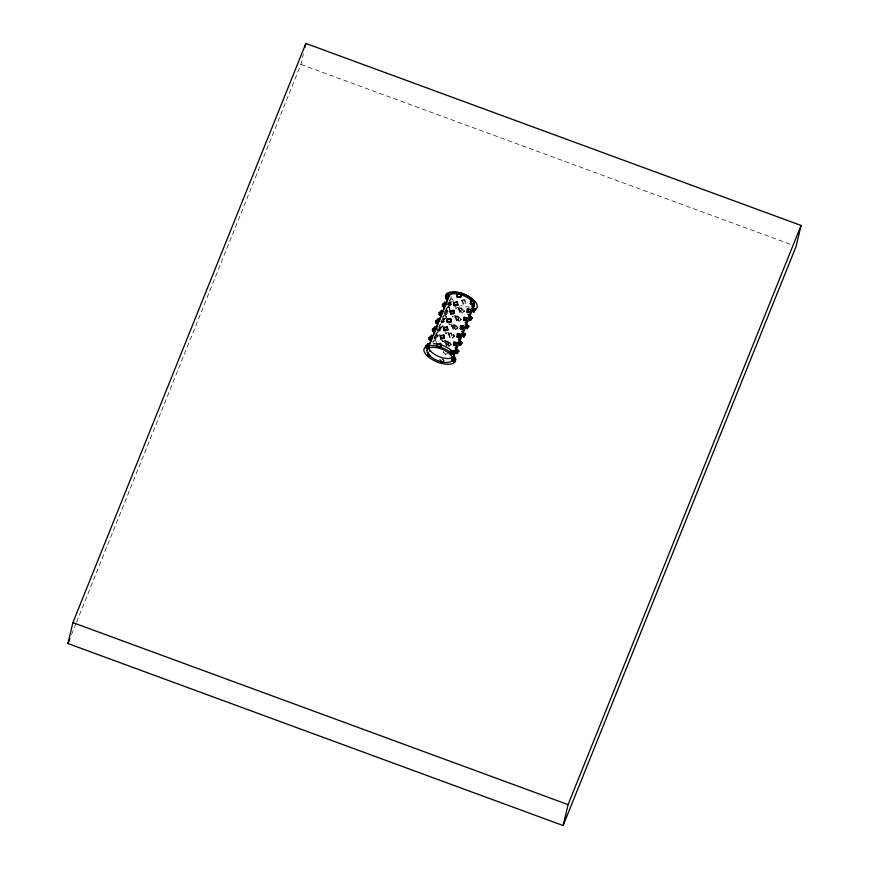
<?xml version="1.0" encoding="UTF-8"?>
<svg xmlns="http://www.w3.org/2000/svg" width="869" height="869" viewBox="0 0 869 869"><rect width="100%" height="100%" fill="white"/><g stroke="black" fill="none" stroke-linecap="round" stroke-linejoin="round"><path stroke-width="0.65" stroke-dasharray="4.34 3.26" d="M445.591 354.335L443.19 351.695L445.525 354.671L445.667 354.009M451.261 344.081L448.86 346.373L451.261 344.081L449.653 342.321M457.93 327.504L455.53 329.796L457.93 327.504L456.323 325.734M454.596 335.792L452.195 338.084L454.596 335.792L452.988 334.033M458.865 321.508L461.265 319.216L458.865 321.508L456.453 318.858M462.199 313.209L464.6 310.917L462.199 313.209L459.788 310.57M76.548 622.128L300.913 64.382L303.39 53.921M437.77 331.643L438.28 329.818L437.552 329.579M71.486 634.728L76.048 623.388M450.663 298.089L451.489 297.068L450.761 296.84M437.487 330.785L438.28 329.818M444.32 313.883L445.134 312.927M434.25 338.888L435.076 337.932L434.359 337.693M448.165 302.836L448.784 306.17L450.218 304.845L449.599 301.521M448.784 306.17L450.859 304.9L450.24 301.576M446.09 314.513L447.524 313.198L446.905 309.864L445.471 311.178L446.09 314.513L445.449 314.459L444.83 311.124L446.264 309.809L446.883 313.144L445.449 314.459M441.702 320.531L442.115 322.747L442.755 322.801L442.136 319.477L443.57 318.152L444.189 321.487L442.908 321.378L441.474 322.692L440.855 319.357M442.115 322.747L443.548 321.432L442.929 318.097M442.755 322.801L444.189 321.487M437.52 327.656L438.139 330.98L439.573 329.666L440.855 329.775L440.235 326.44M438.139 330.98L439.421 331.1L440.855 329.775M434.826 335.999L436.26 334.684L436.879 338.008L435.445 339.334L435.032 337.107M435.467 336.053L436.901 334.739L437.52 338.063L435.445 339.334M452.26 337.759L454.52 336.118L452.119 333.479M448.925 346.047L451.185 344.417L448.784 341.767M445.525 354.671L447.785 353.031M445.612 317.848L443.983 318.999L444.689 319.825L443.32 317.489M452.26 301.315L450.609 302.434L451.304 303.292L449.957 301M442.191 326.32L440.55 327.45L441.235 328.308L439.551 325.582M440.898 327.874L443.353 326.19L442.017 323.887L442.364 324.311M436.292 333.674L437.976 336.401L437.292 335.543L438.932 334.424M437.639 335.977L440.105 334.283M465.002 303.716L465.762 303.324M449.805 324.387L449.045 324.767L452.097 323.898M441.626 339.725L442.278 341.615L443.027 341.235M446.427 333.023L445.667 333.392L448.665 332.371M458.365 320.205L459.104 319.846M448.295 345.221L449.045 344.863M459.484 306.985L455.725 308.386L459.104 307.17M456.149 315.349L452.336 316.598L455.389 315.729M445.699 340.55L442.658 341.419L441.669 338.595M442.278 341.615L445.33 340.735M450.859 304.9L449.577 304.791L448.958 301.467M446.905 309.864L445.623 309.755L446.242 313.079L447.524 313.198M436.901 334.739L435.619 334.619L436.238 337.954L437.52 338.063M447.611 304.574L448.339 304.802M440.713 321.715L441.441 321.954M300.913 64.382L791.018 244.526M462.123 308.604L464.524 311.254L462.265 312.883L459.864 310.233M458.789 316.892L461.189 319.542L458.93 321.172L456.529 318.532M455.454 325.18L457.854 327.83L455.595 329.47L453.194 326.82M455.378 325.517L457.789 328.156M453.27 326.494L455.671 329.134M452.847 334.684L454.454 336.455M448.708 342.093L451.12 344.743M446.601 343.07L449.001 345.721M446.449 343.733L448.056 345.493M442.918 359.234L444.515 360.993M442.039 358.68L443.646 360.439M445.754 315.762L446.775 317.685L444.341 319.412L442.614 316.664M452.423 299.305L451.739 298.447L453.422 301.174L450.957 302.868L449.621 300.565M449.164 307.398L448.48 306.54L449.816 308.843L447.35 310.537L448.046 311.395L446.699 309.092M445.058 314.936L446.427 317.272M435.347 340.366L436.716 342.701M448.817 306.974L450.164 309.277L447.698 310.961L446.014 308.234M435.956 333.251L437.292 335.543M455.03 305.41L456.106 308.191M444.961 330.416L446.047 333.207M457.485 316.468L458.734 320.031M447.426 341.474L448.676 345.036M448.447 321.758L449.425 324.572M448.806 302.89L449.425 306.225M447.524 302.781L447.937 304.997M444.189 311.069L444.809 314.404M442.288 318.043L442.908 321.378M439.595 326.386L440.214 329.72L438.78 331.035L438.367 328.819M438.954 326.331L439.573 329.666M438.802 327.765L439.421 331.1M435.673 337.161L436.086 339.388M434.185 335.945L434.804 339.279M451.923 304.813A16.848 7.528 21.9 0 1 448.936 302.434M469.814 306.953A13.252 5.92 21.9 0 1 460.635 305.432"/><path stroke-width="1.3" d="M425.788 347.643L425.821 345.819L428.232 343.581L429.373 344.352L429.329 346.188L426.929 348.415L425.788 347.643L428.189 345.417L428.232 343.581M426.375 347.111L426.353 348.024L428.765 345.797L428.797 343.972L427.2 345.46M426.929 348.415L426.94 347.502M429.123 339.355L429.156 337.53L431.567 335.293L432.708 336.064L432.664 337.889L430.264 340.127L429.123 339.355L431.524 337.129L431.567 335.293M430.264 340.127L430.274 339.214M432.132 335.684L432.099 337.509L429.688 339.736L429.156 337.53M432.458 331.067L432.49 329.232L434.902 327.005L436.042 327.776L435.999 329.601L433.598 331.828L432.458 331.067L434.858 328.83L434.902 327.005M433.598 331.828L433.609 330.915M435.467 327.385L435.434 329.221L433.023 331.447L432.49 329.232M435.793 322.768L435.825 320.943L438.237 318.717L439.377 319.488L439.334 321.313L436.933 323.54L435.793 322.768L438.193 320.542L438.237 318.717M436.933 323.54L436.944 322.627M439.127 314.48L439.16 312.655L441.571 310.429L442.712 311.189L442.669 313.025L440.268 315.251L439.127 314.48L441.528 312.253L441.571 310.429M439.714 313.948L439.692 314.871L442.104 312.634L442.136 310.809L439.736 313.036M440.268 315.251L440.279 314.339M442.462 306.192L442.495 304.367L444.906 302.13L446.047 302.901L446.003 304.726L443.603 306.963L442.462 306.192L444.863 303.965L444.906 302.13M443.603 306.963L443.635 305.138M445.471 302.521L445.439 304.346L443.027 306.572M445.797 297.904L445.83 296.068L448.241 293.841L449.382 294.613L449.338 296.438L446.938 298.675L445.797 297.904L448.198 295.666L448.241 293.841M446.384 297.372L446.362 298.284L448.773 296.057L448.806 294.233M446.938 298.675L446.959 297.752M450.272 353.531L450.555 350.555L451.837 350.674L451.554 353.64L450.272 353.531L453.412 353.879L453.705 350.902L450.555 350.555M450.913 353.585L451.196 350.609M456.106 345.525L453.607 345.232L453.89 342.267L455.171 342.375L454.889 345.351L456.746 345.58L457.04 342.614L453.89 342.267M452.771 353.813L453.064 350.848M454.248 345.286L454.53 342.321M456.942 336.944L457.224 333.978L458.506 334.087L458.224 337.053L456.942 336.944L460.081 337.291L460.374 334.326L457.224 333.978M457.583 336.998L457.865 334.033M459.44 337.237L459.734 334.272M463.416 329.003L460.277 328.656L460.559 325.69L463.709 326.038L463.416 329.003L462.134 328.895M460.918 328.71L461.2 325.745M461.841 325.799L461.558 328.764L460.277 328.656M462.775 328.949L463.068 325.984L460.559 325.69M463.611 320.368L463.894 317.391L465.176 317.511L464.893 320.476L463.611 320.368L466.751 320.715L467.044 317.75L463.894 317.391M464.252 320.422L464.535 317.457M466.208 319.673L466.403 317.685M469.445 312.362L466.946 312.069L467.229 309.103L468.51 309.223L468.228 312.188L470.086 312.427L470.379 309.451L467.229 309.103M467.587 312.134L467.87 309.158M470.281 303.781L470.563 300.815L471.845 300.924L471.563 303.889L470.281 303.781L473.42 304.128L473.714 301.163L470.563 300.815M470.922 303.835L471.204 300.87M436.814 344.537L436.966 343.885L440.605 343.44L440.996 346.742L437.357 347.187L436.814 344.537L439.247 344.243M437.357 347.187L437.498 346.535L441.148 346.09M440.301 335.597L440.692 338.899L444.331 338.454L443.94 335.152L440.301 335.597L440.757 338.573L444.407 338.128L443.874 335.477L440.225 335.923M440.692 338.899L440.833 338.247L444.483 337.802M443.483 327.961L443.635 327.298L447.274 326.853L447.665 330.166L444.026 330.611L443.483 327.961L445.916 327.667M440.605 343.44L440.996 346.742M444.026 330.611L443.635 327.298M446.97 319.01L447.361 322.323L451 321.878L451.152 321.215L450.609 318.565L446.97 319.01L447.361 322.323M443.94 335.152L444.331 338.454M450.153 311.374L450.305 310.722L453.944 310.276L454.346 313.59L450.696 314.035L450.153 311.374L453.803 310.928L453.944 310.276M447.274 326.853L447.665 330.166M450.696 314.035L450.305 310.722M453.64 302.434L454.031 305.736L457.681 305.291L457.822 304.639L457.29 301.988L453.64 302.434L454.031 305.736M450.609 318.565L451 321.878M456.822 294.797L456.975 294.135L460.624 293.689L461.015 297.002L457.366 297.448L456.898 294.472L460.548 294.026M440.583 361.189L442.191 362.96L439.92 359.647M457.366 297.448L456.975 294.135M457.137 302.64L457.29 301.988M460.472 294.352L460.624 293.689M67.945 643.538L72.887 622.606L305.866 43.45L801.055 225.462L796.113 246.394L563.134 825.55L67.945 643.538L69.965 638.498M304.932 47.371L305.866 43.45M563.134 825.55L568.087 804.618L801.055 225.462M455.78 349.305L456.421 346.992L454.813 351.239L455.465 350.457M458.419 341.919L459.712 338.823L458.984 338.595L458.332 339.377L459.06 339.616M461.689 333.794L462.981 330.698M465.197 325.082L466.479 321.975M468.478 316.913L469.771 313.818M471.748 308.788L473.04 305.692L472.312 305.453L471.661 306.236L472.388 306.475M426.951 350.544L428.45 346.807M429.449 344.309L431.958 338.084M432.968 335.586L437.976 323.127M438.975 320.628L441.485 314.404M442.484 311.906L444.993 305.671M446.003 303.183L448.002 298.197M429.873 344.081L431.893 339.051M433.414 335.282L435.434 330.253M436.444 327.732L438.465 322.703M439.475 320.194L442.006 313.905M443.016 311.395L445.547 305.106M446.557 302.597L448.078 298.817M452.608 359.266L474.17 305.671M472.747 311.243L474.431 308.788L473.29 308.017L471.606 310.472L473.909 312.101L475.593 309.646L473.855 308.397M472.769 311.341L474.452 308.875L473.29 308.017M473.333 311.721L475.017 309.266M468.836 319.151L470.52 316.685M469.434 319.629L471.096 317.076M465.502 326.233L466.62 324.593L468.923 326.223L467.24 328.688L464.937 327.048L466.077 327.819M471.682 317.554L469.999 320.009L468.272 318.76L470.574 320.4L472.258 317.935L469.955 316.305L472.258 317.935M466.099 327.917L467.761 325.364M465.588 334.522L463.286 332.881L461.602 335.347L463.905 336.976L465.588 334.522L464.426 333.653M466.664 328.297L468.348 325.842M462.764 336.205L464.448 333.75M460.516 341.56L462.254 342.81L460.57 345.265L458.267 343.635L459.951 341.18L461.091 341.941L459.408 344.406M463.329 336.596L465.013 334.13L463.286 332.881M459.429 344.493L461.113 342.038L459.951 341.18M455.497 352.314L457.235 353.553L458.919 351.098L456.616 349.468L454.932 351.923L456.659 353.172L458.343 350.718M459.994 344.884L461.678 342.429M457.778 350.326L456.095 352.792L457.235 353.553M451.598 360.211L453.281 357.756L455.584 359.386L453.9 361.852L451.598 360.211L452.76 361.08L454.422 358.528M453.325 361.461L455.008 359.006M458.104 343.081L458.756 342.288M444.678 303.259L443.071 304.747L442.495 304.367M437.205 320.585L438.802 319.097L438.769 320.933L436.357 323.159L435.825 320.943M429.492 355.247L428.775 355.91L428.363 353.694M428.156 352.575L427.515 352.521L428.135 355.856L430.133 355.302M443.386 361.808L442.256 362.634L440.659 360.863M442.191 362.96L443.69 361.862M444.244 315.512L442.973 317.076M434.185 340.529L432.903 342.082M450.913 299.012L449.621 300.565M447.654 307.105L446.362 308.669M440.855 324.018L439.551 325.582M437.596 332.121L436.292 333.674M461.711 300.674L464.491 299.772L465.339 302.14M451.261 325.886L454.422 324.778L455.269 327.146M458.376 308.94L461.167 308.028L462.015 310.407M448.317 333.946L451.109 333.044L451.945 335.412M455.063 317.196L457.854 316.283L458.691 318.662M444.993 342.201L447.796 341.3L448.632 343.668M457.507 296.796L461.157 296.351M457.431 297.122L461.081 296.677M454.172 305.084L457.822 304.639M457.746 304.965L454.096 305.41L453.564 302.76L457.213 302.314L457.681 305.291M450.837 313.372L454.487 312.927M447.502 321.66L451.152 321.215M444.168 329.948L447.817 329.503M436.89 344.211L439.323 343.918M472.432 301.054L473.714 301.163M472.139 304.02L473.42 304.128M469.097 309.342L470.379 309.451M466.946 312.069L468.228 312.188M468.804 312.308L470.086 312.427M465.762 317.63L467.044 317.75M465.469 320.596L466.751 320.715M462.427 325.929L463.709 326.038M459.093 334.217L460.374 334.326M458.799 337.183L460.081 337.291M455.758 342.505L457.04 342.614M453.607 345.232L454.889 345.351M455.465 345.471L456.746 345.58M453.705 350.902L452.423 350.794L452.13 353.759L453.412 353.879M429.59 351.261L430.231 351.315M467.674 314.133L469.119 314.6M465.111 322.529L465.838 322.768M461.602 331.252L462.33 331.491M455.052 347.546L455.769 347.774M72.887 622.606L568.087 804.618M474.452 308.875L475.593 309.646M472.171 310.852L473.909 312.101M448.198 295.666L449.338 296.438M445.83 296.068L446.405 296.459M444.863 303.965L446.003 304.726M441.528 312.253L442.669 313.025M439.16 312.655L440.301 313.427M462.167 335.727L463.905 336.976M438.193 320.542L439.334 321.313M461.113 342.038L462.254 342.81M434.858 328.83L435.999 329.601M431.524 337.129L432.664 337.889M428.189 345.417L429.329 346.188M425.821 345.819L426.397 346.199M469.412 319.531L470.574 320.4M466.62 324.593L468.923 326.223M465.502 327.439L467.24 328.688M458.267 343.635L460.57 345.265M456.616 349.468L458.919 351.098M453.281 357.756L455.584 359.386M452.162 360.602L453.9 361.852M462.091 300.489L463.362 304.041M452.021 325.495L453.292 329.047M458.756 308.756L460.005 312.308M448.686 333.761L449.946 337.324M455.432 317.011L456.681 320.574M445.373 342.028L446.612 345.59M447.209 327.189L447.741 329.84L444.092 330.285L443.559 327.635M440.54 343.766L441.072 346.416L437.422 346.861L436.966 343.885M429.004 353.748L429.416 355.964M449.132 295.493A13.632 6.094 21.9 0 1 458.702 294.167M459.81 294.417A13.632 6.094 21.9 0 1 472.258 301.315M473.909 303.911A13.632 6.094 21.9 0 1 473.54 307.137M446.785 299.99A16.848 7.528 21.9 0 1 463.079 293.918A16.848 7.528 21.9 0 1 474.137 310.037M449.588 295.047A13.252 5.92 21.9 0 1 463.383 293.798A13.252 5.92 21.9 0 1 474.431 304.183M453.694 355.725A13.252 5.92 21.9 0 1 441.528 357.517A13.252 5.92 21.9 0 1 428.928 348.252M433.468 343.82A13.252 5.92 21.9 0 1 439.388 344.363M440.474 344.635A13.252 5.92 21.9 0 1 451.022 350.272M453.879 310.602L450.229 311.048L450.761 313.698L454.411 313.253L453.879 310.602M450.544 318.89L446.894 319.336L447.426 321.997L451.076 321.552L450.544 318.89M430.198 356.225A13.632 6.094 21.9 0 0 451.989 360.733A13.632 6.094 21.9 0 0 437.15 347.763A13.632 6.094 21.9 0 0 430.198 356.225M427.374 356.029A16.848 7.528 21.9 0 0 454.574 362.427A16.848 7.528 21.9 0 0 437.379 346.264A16.848 7.528 21.9 0 0 427.374 356.029"/></g></svg>
